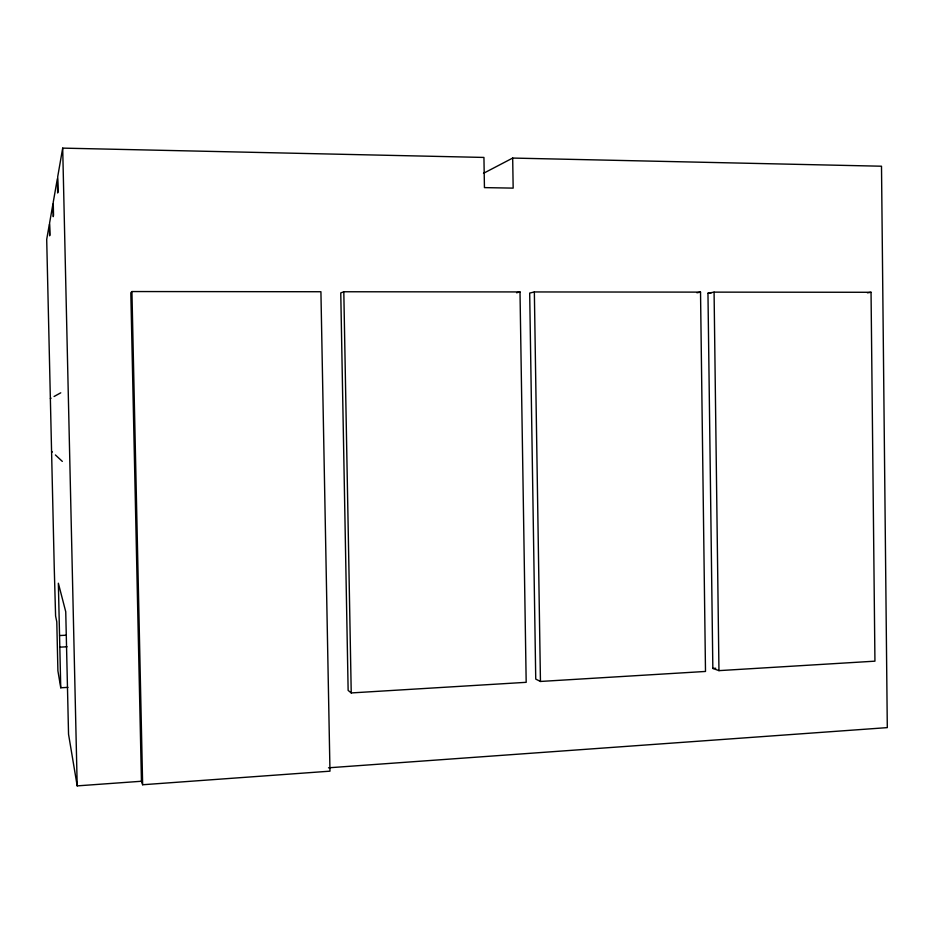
<?xml version="1.0" encoding="UTF-8"?>
<svg xmlns="http://www.w3.org/2000/svg" width="934" height="934" viewBox="0 0 934 934"><rect width="100%" height="100%" fill="white"/><g stroke="black" fill="none" stroke-linecap="round" stroke-linejoin="round"><path stroke-width="1.4" d="M328.511 767.806L887.3 727.621L881.498 166.217L512.684 158.068L513.163 188.119L484.442 187.617L483.94 157.437L62.695 148.121L57.721 176.666L58.048 191.05L57.674 192.999L57.359 178.733L53.238 202.246L53.53 215.1L53.238 216.653L52.946 203.904L49.607 222.922L49.864 234.539L49.642 235.812L49.35 224.277L46.7 239.419L54.242 567.393L55.596 615.996L56.787 621.881L57.908 670.857L60.745 687.786L67.96 687.366M131.928 291.548L130.818 292.751L141.443 781.256L142.645 784.747L329.971 771.169L320.922 291.735L131.928 291.548L142.645 784.747M50.366 398.526L51.043 398.153M54.067 396.495L60.757 392.817M483.497 173.315L512.684 158.068M343.805 291.758L340.758 292.926L348.137 690.401L351.231 692.935L526.181 682.322L520.005 291.933L343.805 291.758L351.231 692.935M516.584 292.786L520.005 291.933M534.353 291.945L529.683 293.078L535.742 679.1L540.447 681.458L705.497 671.453L700.523 292.12L534.353 291.945L540.447 681.458M696.927 292.774L700.523 292.12M707.96 293.229L714.078 292.132L871.048 292.284L874.936 661.167L718.958 670.635L712.84 668.429L707.96 293.229L710.879 293.229M867.406 292.821L871.048 292.284M60.745 687.786L58.352 583.213L65.742 611.747L68.544 734.264L77.195 785.879L141.443 781.256M712.84 668.429L715.736 668.254M59.811 647.157L67.038 646.783M59.554 635.54L66.162 635.213M51.58 451.391L52.281 452.044M55.398 454.951L62.321 461.396M62.695 148.121L77.195 785.879M714.078 292.132L718.958 670.635"/></g></svg>
